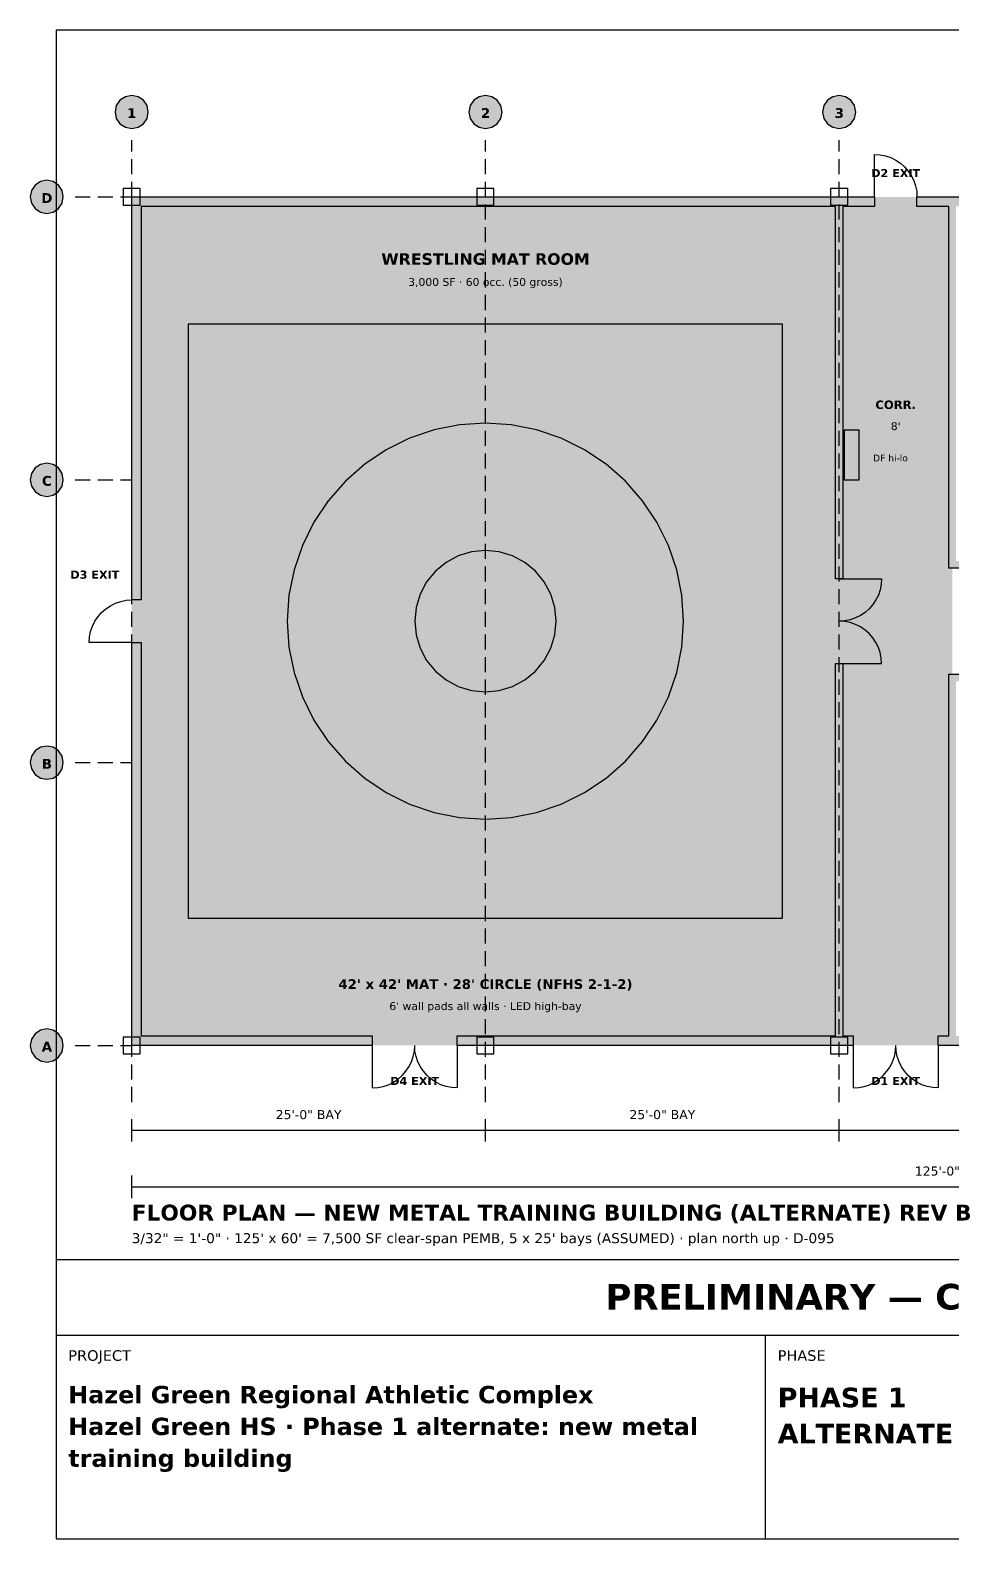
# Model space of a CAD drawing. Header units: inches. Extents: x 0.3 to 16.5, y 0.5 to 10.5.
# Drawn here: x 0.33 to 6.43, y 0.5 to 10.5 of the extents above; entities that cross this region are included whole.
import ezdxf
from ezdxf.enums import TextEntityAlignment as Align

# ---------------------------------------------------------------- set-up
doc = ezdxf.new("R2010")
doc.units = ezdxf.units.IN
doc.header["$MEASUREMENT"] = 0
for name, color, linetype in [('A-ANNO-DIMS', 7, 'Continuous'), ('A-ANNO-EXIT', 7, 'Continuous'), ('A-ANNO-TEXT', 7, 'Continuous'), ('A-DOOR', 7, 'Continuous'), ('A-FLOR-MATS', 7, 'Continuous'), ('A-FLOR-PADS', 7, 'Continuous'), ('A-FLOR-PATT', 7, 'Continuous'), ('A-WALL', 7, 'Continuous'), ('G-ANNO-TTLB', 7, 'Continuous'), ('P-FIXT', 7, 'Continuous'), ('S-COLS', 7, 'Continuous'), ('S-GRID', 7, 'Continuous')]:
    doc.layers.add(name, color=color, linetype=linetype)
doc.styles.add('KS-BOLD', font='DejaVuSans-Bold.ttf')
doc.styles.add('KS-REG', font='DejaVuSans.ttf')

msp = doc.modelspace()

# ---------------------------------------------------------------- hatches: boundary and pattern name
at = {"layer": 'A-FLOR-MATS', "true_color": 0xc9302c}
for points in [[(1.375, 4.614), (5.312, 4.614), (5.312, 8.551), (1.375, 8.551)], [(3.812, 6.582), (3.803, 6.674), (3.777, 6.762), (3.734, 6.843), (3.675, 6.914), (3.604, 6.972), (3.523, 7.016), (3.435, 7.042), (3.344, 7.051), (3.252, 7.042), (3.164, 7.016), (3.083, 6.972), (3.012, 6.914), (2.954, 6.843), (2.911, 6.762), (2.884, 6.674), (2.875, 6.582), (2.884, 6.491), (2.911, 6.403), (2.954, 6.322), (3.012, 6.251), (3.083, 6.193), (3.164, 6.149), (3.252, 6.123), (3.344, 6.114), (3.435, 6.123), (3.523, 6.149), (3.604, 6.193), (3.675, 6.251), (3.734, 6.322), (3.777, 6.403), (3.803, 6.491)]]:
    msp.add_hatch(color=7, dxfattribs=at).paths.add_polyline_path(points)
at = {"layer": 'A-FLOR-MATS', "true_color": 0xe8e8e8}
msp.add_hatch(color=7, dxfattribs=at).paths.add_polyline_path([(4.656, 6.582), (4.645, 6.754), (4.612, 6.922), (4.556, 7.085), (4.48, 7.239), (4.385, 7.381), (4.272, 7.511), (4.143, 7.624), (4, 7.719), (3.846, 7.795), (3.683, 7.85), (3.515, 7.884), (3.344, 7.895), (3.172, 7.884), (3.004, 7.85), (2.841, 7.795), (2.687, 7.719), (2.545, 7.624), (2.416, 7.511), (2.302, 7.381), (2.207, 7.239), (2.131, 7.085), (2.076, 6.922), (2.042, 6.754), (2.031, 6.582), (2.042, 6.411), (2.076, 6.243), (2.131, 6.08), (2.207, 5.926), (2.302, 5.784), (2.416, 5.654), (2.545, 5.541), (2.687, 5.446), (2.841, 5.37), (3.004, 5.315), (3.172, 5.281), (3.344, 5.27), (3.515, 5.281), (3.683, 5.315), (3.846, 5.37), (4, 5.446), (4.143, 5.541), (4.272, 5.654), (4.385, 5.784), (4.48, 5.926), (4.556, 6.08), (4.612, 6.243), (4.645, 6.411)])
at = {"layer": 'A-FLOR-PADS', "true_color": 0x2b2b2b}
for points in [[(1.062, 9.276), (5.664, 9.276), (5.664, 9.332), (1.062, 9.332)], [(1.062, 3.833), (1.119, 3.833), (1.119, 9.332), (1.062, 9.332)], [(5.608, 3.833), (5.664, 3.833), (5.664, 9.332), (5.608, 9.332)], [(1.062, 3.833), (5.664, 3.833), (5.664, 3.889), (1.062, 3.889)]]:
    msp.add_hatch(color=7, dxfattribs=at).paths.add_polyline_path(points)
at = {"layer": 'A-FLOR-PATT', "true_color": 0xefefef}
msp.add_hatch(color=7, dxfattribs=at).paths.add_polyline_path([(1, 3.77), (5.688, 3.77), (5.688, 9.395), (1, 9.395)])
at = {"layer": 'A-FLOR-PATT', "true_color": 0xe3f1e6}
msp.add_hatch(color=7, dxfattribs=at).paths.add_polyline_path([(5.688, 3.77), (6.438, 3.77), (6.438, 9.395), (5.688, 9.395)])
at = {"layer": 'A-WALL', "true_color": 0x1a1a1a}
for points in [[(5.711, 9.395), (5.922, 9.395), (5.922, 9.332), (5.711, 9.332), (5.711, 6.864), (5.664, 6.864), (5.664, 9.332), (1.062, 9.332), (1.062, 6.723), (1, 6.723), (1, 9.395), (5.711, 9.395)], [(6.414, 9.395), (12.719, 9.395), (12.719, 6.934), (12.719, 6.864), (12.656, 6.864), (12.656, 6.934), (12.344, 6.934), (12.344, 6.981), (12.656, 6.981), (12.656, 9.332), (11.711, 9.332), (11.711, 6.981), (12.062, 6.981), (12.062, 6.934), (11.711, 6.934), (11.664, 6.934), (11.359, 6.934), (11.359, 6.981), (11.664, 6.981), (11.664, 9.332), (10.773, 9.332), (10.773, 6.981), (11.078, 6.981), (11.078, 6.934), (10.773, 6.934), (10.727, 6.934), (10.234, 6.934), (10.234, 6.981), (10.727, 6.981), (10.727, 9.332), (9.461, 9.332), (9.461, 8.317), (9.414, 8.317), (9.414, 9.332), (6.461, 9.332), (6.461, 6.981), (7.047, 6.981), (7.047, 6.934), (6.414, 6.934), (6.414, 9.332), (6.203, 9.332), (6.203, 9.395), (6.414, 9.395)], [(1, 3.77), (1, 6.442), (1.062, 6.442), (1.062, 3.833), (2.594, 3.833), (2.594, 3.77), (1, 3.77)], [(5.711, 3.77), (3.156, 3.77), (3.156, 3.833), (5.664, 3.833), (5.664, 6.301), (5.711, 6.301), (5.711, 3.833), (5.781, 3.833), (5.781, 3.77), (5.711, 3.77)], [(12.719, 6.231), (12.719, 3.77), (12.344, 3.77), (12.344, 3.833), (12.656, 3.833), (12.656, 4.965), (11.711, 4.965), (11.711, 3.833), (12.062, 3.833), (12.062, 3.77), (6.414, 3.77), (6.344, 3.77), (6.344, 3.833), (6.414, 3.833), (6.414, 6.231), (7.047, 6.231), (7.047, 6.184), (6.461, 6.184), (6.461, 3.833), (9.414, 3.833), (9.414, 4.848), (9.461, 4.848), (9.461, 3.833), (10.727, 3.833), (10.727, 6.184), (10.234, 6.184), (10.234, 6.231), (10.727, 6.231), (10.773, 6.231), (11.078, 6.231), (11.078, 6.184), (10.773, 6.184), (10.773, 3.833), (11.664, 3.833), (11.664, 4.965), (11.664, 5.012), (11.664, 6.184), (11.359, 6.184), (11.359, 6.231), (11.664, 6.231), (11.711, 6.231), (12.062, 6.231), (12.062, 6.184), (11.711, 6.184), (11.711, 5.012), (12.656, 5.012), (12.656, 6.184), (12.344, 6.184), (12.344, 6.231), (12.656, 6.231), (12.656, 6.301), (12.719, 6.301), (12.719, 6.231)]]:
    msp.add_hatch(color=7, dxfattribs=at).paths.add_polyline_path(points)
at = {"layer": 'P-FIXT', "true_color": 0xffffff}
msp.add_hatch(color=7, dxfattribs=at).paths.add_polyline_path([(5.72, 7.52), (5.819, 7.52), (5.819, 7.848), (5.72, 7.848)])
at = {"layer": 'S-GRID', "true_color": 0xffffff}
for points in [[(1.11, 9.957), (1.102, 10), (1.078, 10.035), (1.042, 10.059), (1, 10.067), (0.958, 10.059), (0.922, 10.035), (0.898, 10), (0.89, 9.957), (0.898, 9.915), (0.922, 9.88), (0.958, 9.856), (1, 9.848), (1.042, 9.856), (1.078, 9.88), (1.102, 9.915)], [(3.454, 9.957), (3.445, 10), (3.422, 10.035), (3.386, 10.059), (3.344, 10.067), (3.302, 10.059), (3.266, 10.035), (3.242, 10), (3.234, 9.957), (3.242, 9.915), (3.266, 9.88), (3.302, 9.856), (3.344, 9.848), (3.386, 9.856), (3.422, 9.88), (3.445, 9.915)], [(5.798, 9.957), (5.789, 10), (5.765, 10.035), (5.73, 10.059), (5.688, 10.067), (5.645, 10.059), (5.61, 10.035), (5.586, 10), (5.577, 9.957), (5.586, 9.915), (5.61, 9.88), (5.645, 9.856), (5.688, 9.848), (5.73, 9.856), (5.765, 9.88), (5.789, 9.915)], [(0.547, 9.395), (0.539, 9.437), (0.515, 9.473), (0.48, 9.497), (0.438, 9.505), (0.395, 9.497), (0.36, 9.473), (0.336, 9.437), (0.328, 9.395), (0.336, 9.353), (0.36, 9.317), (0.395, 9.293), (0.438, 9.285), (0.48, 9.293), (0.515, 9.317), (0.539, 9.353)], [(0.547, 7.52), (0.539, 7.562), (0.515, 7.598), (0.48, 7.622), (0.438, 7.63), (0.395, 7.622), (0.36, 7.598), (0.336, 7.562), (0.328, 7.52), (0.336, 7.478), (0.36, 7.442), (0.395, 7.418), (0.438, 7.41), (0.48, 7.418), (0.515, 7.442), (0.539, 7.478)], [(0.547, 5.645), (0.539, 5.687), (0.515, 5.723), (0.48, 5.747), (0.438, 5.755), (0.395, 5.747), (0.36, 5.723), (0.336, 5.687), (0.328, 5.645), (0.336, 5.603), (0.36, 5.567), (0.395, 5.543), (0.438, 5.535), (0.48, 5.543), (0.515, 5.567), (0.539, 5.603)], [(0.547, 3.77), (0.539, 3.812), (0.515, 3.848), (0.48, 3.872), (0.438, 3.88), (0.395, 3.872), (0.36, 3.848), (0.336, 3.812), (0.328, 3.77), (0.336, 3.728), (0.36, 3.692), (0.395, 3.668), (0.438, 3.66), (0.48, 3.668), (0.515, 3.692), (0.539, 3.728)]]:
    msp.add_hatch(color=7, dxfattribs=at).paths.add_polyline_path(points)

# ---------------------------------------------------------------- linework, layer by layer
at = {"layer": 'A-ANNO-DIMS'}
for p, q in [((1, 3.133), (1, 3.282)), ((1, 3.208), (3.344, 3.208)), ((3.344, 3.133), (3.344, 3.282)), ((3.344, 3.133), (3.344, 3.282)), ((3.344, 3.208), (5.688, 3.208)), ((5.688, 3.133), (5.688, 3.282)), ((5.688, 3.133), (5.688, 3.282)), ((5.688, 3.208), (8.031, 3.208)), ((1, 2.757), (1, 2.908)), ((1, 2.833), (12.719, 2.833))]:
    msp.add_line(p, q, dxfattribs=at)
at = {"layer": 'A-DOOR'}
for p, q in [((5.922, 9.395), (5.922, 9.676)), ((5.922, 9.676), (5.959, 9.674)), ((5.959, 9.674), (5.995, 9.667)), ((5.995, 9.667), (6.03, 9.655)), ((6.03, 9.655), (6.062, 9.639)), ((6.062, 9.639), (6.093, 9.618)), ((6.093, 9.618), (6.121, 9.594)), ((6.121, 9.594), (6.145, 9.566)), ((6.145, 9.566), (6.165, 9.536)), ((6.165, 9.536), (6.182, 9.503)), ((6.182, 9.503), (6.194, 9.468)), ((6.194, 9.468), (6.201, 9.432)), ((6.201, 9.432), (6.203, 9.395)), ((5.688, 6.864), (5.969, 6.864)), ((5.966, 6.827), (5.959, 6.791)), ((5.969, 6.864), (5.966, 6.827)), ((0.859, 6.685), (0.892, 6.702)), ((0.892, 6.702), (0.927, 6.714)), ((0.927, 6.714), (0.963, 6.721)), ((0.963, 6.721), (1, 6.723)), ((5.931, 6.723), (5.911, 6.693)), ((5.947, 6.756), (5.931, 6.723)), ((5.959, 6.791), (5.947, 6.756)), ((0.756, 6.582), (0.777, 6.613)), ((0.777, 6.613), (0.801, 6.641)), ((0.801, 6.641), (0.829, 6.665)), ((0.829, 6.665), (0.859, 6.685)), ((5.795, 6.604), (5.76, 6.592)), ((5.828, 6.62), (5.795, 6.604)), ((5.859, 6.641), (5.828, 6.62)), ((5.886, 6.665), (5.859, 6.641)), ((5.911, 6.693), (5.886, 6.665)), ((0.721, 6.479), (0.728, 6.515)), ((0.728, 6.515), (0.74, 6.55)), ((0.74, 6.55), (0.756, 6.582)), ((5.724, 6.585), (5.688, 6.582)), ((5.724, 6.58), (5.688, 6.582)), ((5.76, 6.592), (5.724, 6.585)), ((5.76, 6.573), (5.724, 6.58)), ((5.795, 6.561), (5.76, 6.573)), ((5.828, 6.545), (5.795, 6.561)), ((5.859, 6.524), (5.828, 6.545)), ((5.886, 6.5), (5.859, 6.524)), ((5.911, 6.472), (5.886, 6.5)), ((0.719, 6.442), (0.721, 6.479)), ((1, 6.442), (0.719, 6.442)), ((5.931, 6.442), (5.911, 6.472)), ((5.947, 6.409), (5.931, 6.442)), ((5.959, 6.374), (5.947, 6.409)), ((5.688, 6.301), (5.969, 6.301)), ((5.966, 6.338), (5.959, 6.374)), ((5.969, 6.301), (5.966, 6.338)), ((2.594, 3.77), (2.594, 3.489)), ((2.865, 3.697), (2.873, 3.733)), ((2.873, 3.733), (2.875, 3.77)), ((2.877, 3.733), (2.875, 3.77)), ((2.885, 3.697), (2.877, 3.733)), ((3.156, 3.77), (3.156, 3.489)), ((5.781, 3.77), (5.781, 3.489)), ((6.053, 3.697), (6.06, 3.733)), ((6.06, 3.733), (6.062, 3.77)), ((6.065, 3.733), (6.062, 3.77)), ((6.072, 3.697), (6.065, 3.733)), ((6.344, 3.77), (6.344, 3.489)), ((2.817, 3.599), (2.837, 3.629)), ((2.837, 3.629), (2.854, 3.662)), ((2.854, 3.662), (2.865, 3.697)), ((2.896, 3.662), (2.885, 3.697)), ((2.913, 3.629), (2.896, 3.662)), ((2.933, 3.599), (2.913, 3.629)), ((6.004, 3.599), (6.025, 3.629)), ((6.025, 3.629), (6.041, 3.662)), ((6.041, 3.662), (6.053, 3.697)), ((6.084, 3.662), (6.072, 3.697)), ((6.1, 3.629), (6.084, 3.662)), ((6.121, 3.599), (6.1, 3.629)), ((2.667, 3.498), (2.701, 3.51)), ((2.701, 3.51), (2.734, 3.526)), ((2.734, 3.526), (2.765, 3.547)), ((2.765, 3.547), (2.793, 3.571)), ((2.793, 3.571), (2.817, 3.599)), ((2.957, 3.571), (2.933, 3.599)), ((2.985, 3.547), (2.957, 3.571)), ((3.016, 3.526), (2.985, 3.547)), ((3.049, 3.51), (3.016, 3.526)), ((3.083, 3.498), (3.049, 3.51)), ((5.854, 3.498), (5.889, 3.51)), ((5.889, 3.51), (5.922, 3.526)), ((5.922, 3.526), (5.952, 3.547)), ((5.952, 3.547), (5.98, 3.571)), ((5.98, 3.571), (6.004, 3.599)), ((6.145, 3.571), (6.121, 3.599)), ((6.173, 3.547), (6.145, 3.571)), ((6.203, 3.526), (6.173, 3.547)), ((6.236, 3.51), (6.203, 3.526)), ((6.271, 3.498), (6.236, 3.51)), ((2.594, 3.489), (2.63, 3.491)), ((2.63, 3.491), (2.667, 3.498)), ((3.12, 3.491), (3.083, 3.498)), ((3.156, 3.489), (3.12, 3.491)), ((5.781, 3.489), (5.818, 3.491)), ((5.818, 3.491), (5.854, 3.498)), ((6.307, 3.491), (6.271, 3.498)), ((6.344, 3.489), (6.307, 3.491))]:
    msp.add_line(p, q, dxfattribs=at)
at = {"layer": 'A-FLOR-MATS'}
for points in [[(1.375, 4.614), (5.312, 4.614), (5.312, 8.551), (1.375, 8.551)], [(4.656, 6.582), (4.645, 6.754), (4.612, 6.922), (4.556, 7.085), (4.48, 7.239), (4.385, 7.381), (4.272, 7.511), (4.143, 7.624), (4, 7.719), (3.846, 7.795), (3.683, 7.85), (3.515, 7.884), (3.344, 7.895), (3.172, 7.884), (3.004, 7.85), (2.841, 7.795), (2.687, 7.719), (2.545, 7.624), (2.416, 7.511), (2.302, 7.381), (2.207, 7.239), (2.131, 7.085), (2.076, 6.922), (2.042, 6.754), (2.031, 6.582), (2.042, 6.411), (2.076, 6.243), (2.131, 6.08), (2.207, 5.926), (2.302, 5.784), (2.416, 5.654), (2.545, 5.541), (2.687, 5.446), (2.841, 5.37), (3.004, 5.315), (3.172, 5.281), (3.344, 5.27), (3.515, 5.281), (3.683, 5.315), (3.846, 5.37), (4, 5.446), (4.143, 5.541), (4.272, 5.654), (4.385, 5.784), (4.48, 5.926), (4.556, 6.08), (4.612, 6.243), (4.645, 6.411)], [(3.812, 6.582), (3.803, 6.674), (3.777, 6.762), (3.734, 6.843), (3.675, 6.914), (3.604, 6.972), (3.523, 7.016), (3.435, 7.042), (3.344, 7.051), (3.252, 7.042), (3.164, 7.016), (3.083, 6.972), (3.012, 6.914), (2.954, 6.843), (2.911, 6.762), (2.884, 6.674), (2.875, 6.582), (2.884, 6.491), (2.911, 6.403), (2.954, 6.322), (3.012, 6.251), (3.083, 6.193), (3.164, 6.149), (3.252, 6.123), (3.344, 6.114), (3.435, 6.123), (3.523, 6.149), (3.604, 6.193), (3.675, 6.251), (3.734, 6.322), (3.777, 6.403), (3.803, 6.491)]]:
    msp.add_lwpolyline(points, close=True, dxfattribs=at)
at = {"layer": 'A-WALL'}
for points in [[(5.711, 9.395), (5.922, 9.395), (5.922, 9.332), (5.711, 9.332), (5.711, 6.864), (5.664, 6.864), (5.664, 9.332), (1.062, 9.332), (1.062, 6.723), (1, 6.723), (1, 9.395), (5.711, 9.395)], [(1, 3.77), (1, 6.442), (1.062, 6.442), (1.062, 3.833), (2.594, 3.833), (2.594, 3.77), (1, 3.77)], [(5.711, 3.77), (3.156, 3.77), (3.156, 3.833), (5.664, 3.833), (5.664, 6.301), (5.711, 6.301), (5.711, 3.833), (5.781, 3.833), (5.781, 3.77), (5.711, 3.77)]]:
    msp.add_lwpolyline(points, close=True, dxfattribs=at)
for points in [[(7.047, 6.934), (6.414, 6.934), (6.414, 9.332), (6.203, 9.332), (6.203, 9.395), (6.414, 9.395), (6.414, 9.395), (12.719, 9.395)], [(12.062, 3.77), (6.414, 3.77), (6.344, 3.77), (6.344, 3.833), (6.414, 3.833), (6.414, 6.231), (7.047, 6.231)]]:
    msp.add_lwpolyline(points, dxfattribs=at)
at = {"layer": 'G-ANNO-TTLB'}
for p, q in [((0.5, 1.85), (16.5, 1.85)), ((5.2, 0.5), (5.2, 1.85))]:
    msp.add_line(p, q, dxfattribs=at)
for points in [[(0.5, 0.5), (16.5, 0.5), (16.5, 10.5), (0.5, 10.5)], [(0.5, 1.85), (16.5, 1.85), (16.5, 2.35), (0.5, 2.35)]]:
    msp.add_lwpolyline(points, close=True, dxfattribs=at)
at = {"layer": 'P-FIXT'}
msp.add_lwpolyline([(5.72, 7.52), (5.819, 7.52), (5.819, 7.848), (5.72, 7.848)], close=True, dxfattribs=at)
at = {"layer": 'S-COLS'}
for points in [[(0.944, 9.339), (1.056, 9.339), (1.056, 9.451), (0.944, 9.451)], [(3.287, 9.339), (3.4, 9.339), (3.4, 9.451), (3.287, 9.451)], [(5.631, 9.339), (5.744, 9.339), (5.744, 9.451), (5.631, 9.451)], [(0.944, 3.714), (1.056, 3.714), (1.056, 3.826), (0.944, 3.826)], [(3.287, 3.714), (3.4, 3.714), (3.4, 3.826), (3.287, 3.826)], [(5.631, 3.714), (5.744, 3.714), (5.744, 3.826), (5.631, 3.826)]]:
    msp.add_lwpolyline(points, close=True, dxfattribs=at)
at = {"layer": 'S-GRID'}
for p, q in [((1, 9.695), (1, 9.77)), ((3.344, 9.695), (3.344, 9.77)), ((5.688, 9.695), (5.688, 9.77)), ((1, 9.545), (1, 9.645)), ((3.344, 9.545), (3.344, 9.645)), ((5.688, 9.545), (5.688, 9.645)), ((1, 9.395), (1, 9.495)), ((3.344, 9.395), (3.344, 9.495)), ((5.688, 9.395), (5.688, 9.495)), ((0.625, 9.395), (0.725, 9.395)), ((0.775, 9.395), (0.875, 9.395)), ((0.925, 9.395), (1, 9.395)), ((1, 9.245), (1, 9.345)), ((3.344, 9.245), (3.344, 9.345)), ((5.688, 9.245), (5.688, 9.345)), ((1, 9.095), (1, 9.195)), ((3.344, 9.095), (3.344, 9.195)), ((5.688, 9.095), (5.688, 9.195)), ((1, 8.945), (1, 9.045)), ((3.344, 8.945), (3.344, 9.045)), ((5.688, 8.945), (5.688, 9.045)), ((1, 8.795), (1, 8.895)), ((3.344, 8.795), (3.344, 8.895)), ((5.688, 8.795), (5.688, 8.895)), ((1, 8.645), (1, 8.745)), ((3.344, 8.645), (3.344, 8.745)), ((5.688, 8.645), (5.688, 8.745)), ((1, 8.495), (1, 8.595)), ((3.344, 8.495), (3.344, 8.595)), ((5.688, 8.495), (5.688, 8.595)), ((1, 8.345), (1, 8.445)), ((3.344, 8.345), (3.344, 8.445)), ((5.688, 8.345), (5.688, 8.445)), ((1, 8.195), (1, 8.295)), ((3.344, 8.195), (3.344, 8.295)), ((5.688, 8.195), (5.688, 8.295)), ((1, 8.045), (1, 8.145)), ((3.344, 8.045), (3.344, 8.145)), ((5.688, 8.045), (5.688, 8.145)), ((1, 7.895), (1, 7.995)), ((3.344, 7.895), (3.344, 7.995)), ((5.688, 7.895), (5.688, 7.995)), ((1, 7.745), (1, 7.845)), ((3.344, 7.745), (3.344, 7.845)), ((5.688, 7.745), (5.688, 7.845)), ((1, 7.595), (1, 7.695)), ((3.344, 7.595), (3.344, 7.695)), ((5.688, 7.595), (5.688, 7.695)), ((0.625, 7.52), (0.725, 7.52)), ((0.775, 7.52), (0.875, 7.52)), ((0.925, 7.52), (1, 7.52)), ((1, 7.445), (1, 7.545)), ((3.344, 7.445), (3.344, 7.545)), ((5.688, 7.445), (5.688, 7.545)), ((1, 7.295), (1, 7.395)), ((3.344, 7.295), (3.344, 7.395)), ((5.688, 7.295), (5.688, 7.395)), ((1, 7.145), (1, 7.245)), ((3.344, 7.145), (3.344, 7.245)), ((5.688, 7.145), (5.688, 7.245)), ((1, 6.995), (1, 7.095)), ((3.344, 6.995), (3.344, 7.095)), ((5.688, 6.995), (5.688, 7.095)), ((1, 6.845), (1, 6.945)), ((3.344, 6.845), (3.344, 6.945)), ((5.688, 6.845), (5.688, 6.945)), ((1, 6.695), (1, 6.795)), ((3.344, 6.695), (3.344, 6.795)), ((5.688, 6.695), (5.688, 6.795)), ((1, 6.545), (1, 6.645)), ((3.344, 6.545), (3.344, 6.645)), ((5.688, 6.545), (5.688, 6.645)), ((1, 6.395), (1, 6.495)), ((3.344, 6.395), (3.344, 6.495)), ((5.688, 6.395), (5.688, 6.495)), ((1, 6.245), (1, 6.345)), ((3.344, 6.245), (3.344, 6.345)), ((5.688, 6.245), (5.688, 6.345)), ((1, 6.095), (1, 6.195)), ((3.344, 6.095), (3.344, 6.195)), ((5.688, 6.095), (5.688, 6.195)), ((1, 5.945), (1, 6.045)), ((3.344, 5.945), (3.344, 6.045)), ((5.688, 5.945), (5.688, 6.045)), ((1, 5.795), (1, 5.895)), ((3.344, 5.795), (3.344, 5.895)), ((5.688, 5.795), (5.688, 5.895)), ((1, 5.645), (1, 5.745)), ((3.344, 5.645), (3.344, 5.745)), ((5.688, 5.645), (5.688, 5.745)), ((0.625, 5.645), (0.725, 5.645)), ((0.775, 5.645), (0.875, 5.645)), ((0.925, 5.645), (1, 5.645)), ((1, 5.495), (1, 5.595)), ((3.344, 5.495), (3.344, 5.595)), ((5.688, 5.495), (5.688, 5.595)), ((1, 5.345), (1, 5.445)), ((3.344, 5.345), (3.344, 5.445)), ((5.688, 5.345), (5.688, 5.445)), ((1, 5.195), (1, 5.295)), ((3.344, 5.195), (3.344, 5.295)), ((5.688, 5.195), (5.688, 5.295)), ((1, 5.045), (1, 5.145)), ((3.344, 5.045), (3.344, 5.145)), ((5.688, 5.045), (5.688, 5.145)), ((1, 4.895), (1, 4.995)), ((3.344, 4.895), (3.344, 4.995)), ((5.688, 4.895), (5.688, 4.995)), ((1, 4.745), (1, 4.845)), ((3.344, 4.745), (3.344, 4.845)), ((5.688, 4.745), (5.688, 4.845)), ((1, 4.595), (1, 4.695)), ((3.344, 4.595), (3.344, 4.695)), ((5.688, 4.595), (5.688, 4.695)), ((1, 4.445), (1, 4.545)), ((3.344, 4.445), (3.344, 4.545)), ((5.688, 4.445), (5.688, 4.545)), ((1, 4.295), (1, 4.395)), ((3.344, 4.295), (3.344, 4.395)), ((5.688, 4.295), (5.688, 4.395)), ((1, 4.145), (1, 4.245)), ((3.344, 4.145), (3.344, 4.245)), ((5.688, 4.145), (5.688, 4.245)), ((1, 3.995), (1, 4.095)), ((3.344, 3.995), (3.344, 4.095)), ((5.688, 3.995), (5.688, 4.095)), ((1, 3.845), (1, 3.945)), ((3.344, 3.845), (3.344, 3.945)), ((5.688, 3.845), (5.688, 3.945)), ((0.625, 3.77), (0.725, 3.77)), ((0.775, 3.77), (0.875, 3.77)), ((0.925, 3.77), (1, 3.77)), ((1, 3.695), (1, 3.795)), ((3.344, 3.695), (3.344, 3.795)), ((5.688, 3.695), (5.688, 3.795)), ((1, 3.545), (1, 3.645)), ((3.344, 3.545), (3.344, 3.645)), ((5.688, 3.545), (5.688, 3.645)), ((1, 3.395), (1, 3.495)), ((3.344, 3.395), (3.344, 3.495)), ((5.688, 3.395), (5.688, 3.495))]:
    msp.add_line(p, q, dxfattribs=at)
for points in [[(1.11, 9.957), (1.102, 10), (1.078, 10.035), (1.042, 10.059), (1, 10.067), (0.958, 10.059), (0.922, 10.035), (0.898, 10), (0.89, 9.957), (0.898, 9.915), (0.922, 9.88), (0.958, 9.856), (1, 9.848), (1.042, 9.856), (1.078, 9.88), (1.102, 9.915)], [(3.454, 9.957), (3.445, 10), (3.422, 10.035), (3.386, 10.059), (3.344, 10.067), (3.302, 10.059), (3.266, 10.035), (3.242, 10), (3.234, 9.957), (3.242, 9.915), (3.266, 9.88), (3.302, 9.856), (3.344, 9.848), (3.386, 9.856), (3.422, 9.88), (3.445, 9.915)], [(5.798, 9.957), (5.789, 10), (5.765, 10.035), (5.73, 10.059), (5.688, 10.067), (5.645, 10.059), (5.61, 10.035), (5.586, 10), (5.577, 9.957), (5.586, 9.915), (5.61, 9.88), (5.645, 9.856), (5.688, 9.848), (5.73, 9.856), (5.765, 9.88), (5.789, 9.915)], [(0.547, 9.395), (0.539, 9.437), (0.515, 9.473), (0.48, 9.497), (0.438, 9.505), (0.395, 9.497), (0.36, 9.473), (0.336, 9.437), (0.328, 9.395), (0.336, 9.353), (0.36, 9.317), (0.395, 9.293), (0.438, 9.285), (0.48, 9.293), (0.515, 9.317), (0.539, 9.353)], [(0.547, 7.52), (0.539, 7.562), (0.515, 7.598), (0.48, 7.622), (0.438, 7.63), (0.395, 7.622), (0.36, 7.598), (0.336, 7.562), (0.328, 7.52), (0.336, 7.478), (0.36, 7.442), (0.395, 7.418), (0.438, 7.41), (0.48, 7.418), (0.515, 7.442), (0.539, 7.478)], [(0.547, 5.645), (0.539, 5.687), (0.515, 5.723), (0.48, 5.747), (0.438, 5.755), (0.395, 5.747), (0.36, 5.723), (0.336, 5.687), (0.328, 5.645), (0.336, 5.603), (0.36, 5.567), (0.395, 5.543), (0.438, 5.535), (0.48, 5.543), (0.515, 5.567), (0.539, 5.603)], [(0.547, 3.77), (0.539, 3.812), (0.515, 3.848), (0.48, 3.872), (0.438, 3.88), (0.395, 3.872), (0.36, 3.848), (0.336, 3.812), (0.328, 3.77), (0.336, 3.728), (0.36, 3.692), (0.395, 3.668), (0.438, 3.66), (0.48, 3.668), (0.515, 3.692), (0.539, 3.728)]]:
    msp.add_lwpolyline(points, close=True, dxfattribs=at)

# ---------------------------------------------------------------- texts
at = {"layer": 'A-ANNO-DIMS', "style": 'KS-REG'}
for s, p in [('25\'-0" BAY', (2.172, 3.282)), ('25\'-0" BAY', (4.516, 3.282)), ('125\'-0" OUT TO OUT (ASSUMED)', (6.859, 2.908))]:
    msp.add_text(s, height=0.06, dxfattribs=at).set_placement(p, align=Align.CENTER)
at = {"layer": 'A-ANNO-EXIT', "style": 'KS-BOLD'}
for s, p in [('D2 EXIT', (6.062, 9.526)), ('D3 EXIT', (0.756, 6.864)), ('D4 EXIT', (2.875, 3.508)), ('D1 EXIT', (6.062, 3.508))]:
    msp.add_text(s, height=0.054, dxfattribs=at).set_placement(p, align=Align.CENTER)
at = {"layer": 'A-ANNO-TEXT'}
for s, height, style, p in [('WRESTLING MAT ROOM', 0.076, 'KS-BOLD', (3.344, 8.945)), ('3,000 SF · 60 occ. (50 gross)', 0.052, 'KS-REG', (3.344, 8.805)), ('CORR.', 0.056, 'KS-BOLD', (6.062, 7.989)), ("8'", 0.052, 'KS-REG', (6.062, 7.849)), ("42' x 42' MAT · 28' CIRCLE (NFHS 2-1-2)", 0.064, 'KS-BOLD', (3.344, 4.145)), ("6' wall pads all walls · LED high-bay", 0.052, 'KS-REG', (3.344, 4.005))]:
    msp.add_text(s, height=height, dxfattribs=dict(at, style=style)).set_placement(p, align=Align.CENTER)
for s, height, style, p in [('FLOOR PLAN — NEW METAL TRAINING BUILDING (ALTERNATE) REV B', 0.105, 'KS-BOLD', (1, 2.61)), ('3/32" = 1\'-0" · 125\' x 60\' = 7,500 SF clear-span PEMB, 5 x 25\' bays (ASSUMED) · plan north up · D-095', 0.066, 'KS-REG', (1, 2.46))]:
    msp.add_text(s, height=height, dxfattribs=dict(at, style=style)).set_placement(p)
at = {"layer": 'G-ANNO-TTLB', "style": 'KS-BOLD'}
msp.add_text('PRELIMINARY — CONCEPTUAL DESIGN — NOT FOR CONSTRUCTION', height=0.17, dxfattribs=at).set_placement((8.5, 2.02), align=Align.CENTER)
at = {"layer": 'G-ANNO-TTLB'}
for s, height, style, p in [('PROJECT', 0.07, 'KS-REG', (0.58, 1.68)), ('PHASE', 0.07, 'KS-REG', (5.28, 1.68)), ('Hazel Green Regional Athletic Complex', 0.115, 'KS-BOLD', (0.58, 1.399)), ('PHASE 1', 0.13, 'KS-BOLD', (5.28, 1.372)), ('Hazel Green HS · Phase 1 alternate: new metal', 0.115, 'KS-BOLD', (0.58, 1.188)), ('ALTERNATE', 0.13, 'KS-BOLD', (5.28, 1.133)), ('training building', 0.115, 'KS-BOLD', (0.58, 0.977))]:
    msp.add_text(s, height=height, dxfattribs=dict(at, style=style)).set_placement(p)
at = {"layer": 'P-FIXT', "style": 'KS-REG'}
msp.add_text('DF hi-lo', height=0.044, dxfattribs=at).set_placement((5.912, 7.642))
at = {"layer": 'S-GRID', "style": 'KS-BOLD'}
for s, p in [('1', (1, 9.918)), ('2', (3.344, 9.918)), ('3', (5.688, 9.918)), ('D', (0.438, 9.355)), ('C', (0.438, 7.48)), ('B', (0.438, 5.605)), ('A', (0.438, 3.73))]:
    msp.add_text(s, height=0.065, dxfattribs=at).set_placement(p, align=Align.CENTER)

doc.saveas('drawing.dxf')
